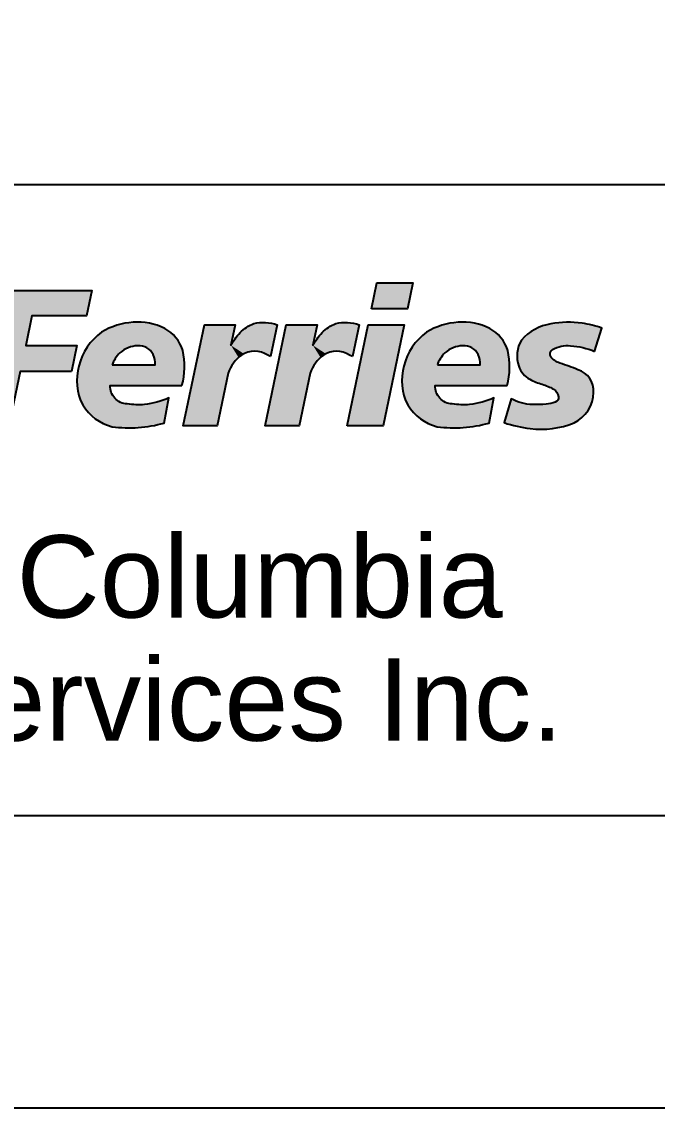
# Model space of a CAD drawing. Extents: x 0 to 841, y 0 to 594.
# Drawn here: x 583.5 to 626.9, y 0 to 74.2 of the extents above; entities that cross this region are included whole.
import ezdxf
from ezdxf.enums import TextEntityAlignment as Align

# ---------------------------------------------------------------- set-up
doc = ezdxf.new("R2010")
doc.units = 0
doc.header["$LTSCALE"] = 250
doc.layers.add('BORDER', color=4, linetype='Continuous')
doc.layers.add('logo', color=7, linetype='Continuous')
doc.layers.add('Non-Plot', color=7, linetype='Continuous', plot=False)
doc.styles.add('bcfs', font='arial.ttf', dxfattribs={"height": 4.5})

# ---------------------------------------------------------------- blocks, each defined once
blk = doc.blocks.new('*U1')
at = {"layer": 'logo', "linetype": 'Continuous', "extrusion": (0, 0, -1)}
for points in [[(-67.482, 8.869), (-69.812, 7.063), (-65.634, 0.002)], [(-69.812, 7.063), (-67.482, 8.869), (-70.188, 8.869)], [(-71.294, 8.713), (-73.283, 6.082), (-71.051, 8.553)], [(-71.55, 8.853), (-73.283, 6.082), (-71.294, 8.713)], [(-71.817, 8.971), (-73.531, 8.967), (-71.55, 8.853)], [(-73.531, 8.967), (-73.863, 8.869), (-71.55, 8.853)], [(-73.863, 8.869), (-73.283, 6.082), (-71.55, 8.853)], [(-72.157, 9.035), (-73.192, 9.032), (-71.817, 8.971)], [(-73.192, 9.032), (-73.531, 8.967), (-71.817, 8.971)], [(-72.501, 9.067), (-72.847, 9.066), (-72.157, 9.035)], [(-72.847, 9.066), (-73.192, 9.032), (-72.157, 9.035)], [(-70.316, 7.823), (-72.594, 6.419), (-70.05, 7.452)], [(-70.608, 8.174), (-73.283, 6.082), (-70.316, 7.823)], [(-70.316, 7.823), (-72.817, 6.326), (-72.594, 6.419)], [(-70.316, 7.823), (-73.283, 6.082), (-72.817, 6.326)], [(-70.822, 8.373), (-73.283, 6.082), (-70.608, 8.174)], [(-71.051, 8.553), (-73.283, 6.082), (-70.822, 8.373)], [(-69.812, 7.063), (-70.033, 5.498), (-65.634, 0.002)], [(-70.05, 7.452), (-72.361, 6.486), (-69.812, 7.063)], [(-69.812, 7.063), (-72.122, 6.526), (-71.881, 6.538)], [(-69.812, 7.063), (-72.361, 6.486), (-72.122, 6.526)], [(-69.812, 7.063), (-71.881, 6.538), (-71.639, 6.523)], [(-69.812, 7.063), (-71.639, 6.523), (-71.401, 6.481)], [(-69.812, 7.063), (-71.401, 6.481), (-71.169, 6.412)], [(-69.812, 7.063), (-71.169, 6.412), (-70.946, 6.316)], [(-69.812, 7.063), (-70.946, 6.316), (-70.736, 6.196)], [(-69.812, 7.063), (-70.736, 6.196), (-70.48, 5.987)], [(-69.812, 7.063), (-70.48, 5.987), (-70.245, 5.753)], [(-69.812, 7.063), (-70.245, 5.753), (-70.033, 5.498)], [(-70.05, 7.452), (-72.594, 6.419), (-72.361, 6.486)], [(-72.817, 6.326), (-73.283, 6.082), (-73.029, 6.208)], [(-70.033, 5.498), (-69.848, 5.224), (-65.634, 0.002)], [(-69.848, 5.224), (-69.689, 4.934), (-65.634, 0.002)], [(-69.689, 4.934), (-69.559, 4.629), (-65.634, 0.002)], [(-69.559, 4.629), (-68.595, 0.002), (-65.634, 0.002)]]:
    blk.add_solid(points, dxfattribs=at)
blk = doc.blocks.new('*U2')
at = {"layer": 'logo', "linetype": 'Continuous', "extrusion": (0, 0, -1)}
for points in [[(-42.449, 11.87), (-45.202, 9.646), (-39.977, 0.006)], [(-49.994, 9.646), (-42.449, 11.87), (-50.458, 11.87)], [(-42.449, 11.87), (-49.994, 9.646), (-45.202, 9.646)], [(-45.202, 9.646), (-44.658, 7.038), (-39.977, 0.006)], [(-44.658, 7.038), (-44.183, 4.757), (-39.977, 0.006)], [(-49.144, 7.038), (-48.669, 4.757), (-44.183, 4.757)], [(-44.183, 4.757), (-44.658, 7.038), (-49.144, 7.038)], [(-44.183, 4.757), (-43.193, 0.006), (-39.977, 0.006)]]:
    blk.add_solid(points, dxfattribs=at)
blk = doc.blocks.new('*U4')
at = {"layer": 'logo', "linetype": 'Continuous'}
for points in [[(52.044, 8.593), (51.668, 8.411), (56.841, 8.542)], [(52.432, 8.747), (52.044, 8.593), (56.467, 8.707)], [(56.467, 8.707), (52.044, 8.593), (56.841, 8.542)], [(52.83, 8.873), (52.432, 8.747), (56.082, 8.843)], [(56.082, 8.843), (52.432, 8.747), (56.467, 8.707)], [(53.236, 8.97), (52.83, 8.873), (55.688, 8.951)], [(55.688, 8.951), (52.83, 8.873), (56.082, 8.843)], [(53.647, 9.038), (53.236, 8.97), (55.286, 9.028)], [(55.286, 9.028), (53.236, 8.97), (55.688, 8.951)], [(54.063, 9.077), (53.647, 9.038), (54.88, 9.075)], [(54.88, 9.075), (53.647, 9.038), (55.286, 9.028)], [(54.472, 9.091), (54.063, 9.077), (54.88, 9.075)], [(50.748, 7.738), (50.496, 7.477), (57.813, 7.731)], [(57.813, 7.731), (50.496, 7.477), (58.002, 7.474)], [(51.019, 7.981), (50.748, 7.738), (57.601, 7.968)], [(57.601, 7.968), (50.748, 7.738), (57.813, 7.731)], [(51.306, 8.203), (51.019, 7.981), (57.367, 8.183)], [(57.367, 8.183), (51.019, 7.981), (57.601, 7.968)], [(51.668, 8.411), (51.306, 8.203), (57.113, 8.375)], [(57.113, 8.375), (51.306, 8.203), (57.367, 8.183)], [(56.841, 8.542), (51.668, 8.411), (57.113, 8.375)], [(50.049, 6.904), (49.857, 6.595), (53.744, 6.892)], [(53.744, 6.892), (49.857, 6.595), (53.515, 6.802)], [(53.515, 6.802), (49.857, 6.595), (53.297, 6.687)], [(53.297, 6.687), (49.857, 6.595), (53.092, 6.551)], [(50.262, 7.198), (50.049, 6.904), (54.47, 7.013)], [(54.47, 7.013), (50.049, 6.904), (54.224, 6.999)], [(54.224, 6.999), (50.049, 6.904), (53.981, 6.958)], [(53.981, 6.958), (50.049, 6.904), (53.744, 6.892)], [(50.496, 7.477), (50.262, 7.198), (58.002, 7.474)], [(58.002, 7.474), (50.262, 7.198), (58.165, 7.201)], [(58.165, 7.201), (50.262, 7.198), (54.676, 7.018)], [(50.262, 7.198), (54.47, 7.013), (54.676, 7.018)], [(58.165, 7.201), (54.676, 7.018), (58.3, 6.913)], [(54.676, 7.018), (54.88, 6.991), (58.3, 6.913)], [(54.88, 6.991), (55.078, 6.933), (58.3, 6.913)], [(55.078, 6.933), (55.265, 6.847), (58.3, 6.913)], [(58.3, 6.913), (55.265, 6.847), (58.408, 6.613)], [(55.265, 6.847), (55.436, 6.733), (58.408, 6.613)], [(55.436, 6.733), (55.589, 6.595), (58.408, 6.613)], [(49.542, 5.941), (49.42, 5.598), (52.446, 5.799)], [(52.446, 5.799), (49.42, 5.598), (52.335, 5.574)], [(49.688, 6.274), (49.542, 5.941), (52.732, 6.21)], [(52.732, 6.21), (49.542, 5.941), (52.579, 6.012)], [(52.579, 6.012), (49.542, 5.941), (52.446, 5.799)], [(49.857, 6.595), (49.688, 6.274), (53.092, 6.551)], [(53.092, 6.551), (49.688, 6.274), (52.903, 6.393)], [(52.903, 6.393), (49.688, 6.274), (52.732, 6.21)], [(58.408, 6.613), (55.589, 6.595), (58.493, 6.177)], [(55.589, 6.595), (55.719, 6.435), (58.493, 6.177)], [(55.719, 6.435), (55.823, 6.257), (58.493, 6.177)], [(55.823, 6.257), (55.903, 6.036), (58.493, 6.177)], [(58.493, 6.177), (55.903, 6.036), (58.547, 5.736)], [(55.903, 6.036), (55.959, 5.808), (58.547, 5.736)], [(55.959, 5.808), (55.99, 5.575), (58.547, 5.736)], [(58.547, 5.736), (55.99, 5.575), (58.57, 5.293)], [(49.236, 4.907), (49.176, 4.561), (58.561, 4.849)], [(58.561, 4.849), (49.176, 4.561), (58.521, 4.406)], [(49.322, 5.248), (49.236, 4.907), (58.561, 4.849)], [(49.42, 5.598), (49.322, 5.248), (52.335, 5.574)], [(52.335, 5.574), (49.322, 5.248), (52.247, 5.34)], [(55.995, 5.34), (49.322, 5.248), (58.57, 5.293)], [(49.322, 5.248), (55.995, 5.34), (52.247, 5.34)], [(58.57, 5.293), (49.322, 5.248), (58.561, 4.849)], [(55.99, 5.575), (55.995, 5.34), (58.57, 5.293)], [(49.143, 4.211), (49.137, 3.859), (58.45, 3.968)], [(58.45, 3.968), (49.137, 3.859), (52.055, 3.536)], [(49.137, 3.859), (49.157, 3.508), (52.055, 3.536)], [(49.176, 4.561), (49.143, 4.211), (58.521, 4.406)], [(58.521, 4.406), (49.143, 4.211), (58.45, 3.968)], [(58.45, 3.968), (52.055, 3.536), (58.347, 3.536)], [(52.055, 3.536), (49.157, 3.508), (52.061, 3.332)], [(49.157, 3.508), (49.204, 3.16), (52.061, 3.332)], [(52.061, 3.332), (49.204, 3.16), (52.093, 3.131)], [(49.204, 3.16), (49.278, 2.816), (52.093, 3.131)], [(52.093, 3.131), (49.278, 2.816), (52.151, 2.935)], [(52.151, 2.935), (49.278, 2.816), (52.234, 2.749)], [(49.278, 2.816), (49.378, 2.479), (52.234, 2.749)], [(52.234, 2.749), (49.378, 2.479), (52.34, 2.575)], [(52.34, 2.575), (49.378, 2.479), (52.469, 2.417)], [(49.378, 2.479), (49.503, 2.15), (52.469, 2.417)], [(52.469, 2.417), (49.503, 2.15), (52.617, 2.277)], [(52.617, 2.277), (49.503, 2.15), (52.782, 2.158)], [(52.782, 2.158), (49.503, 2.15), (52.962, 2.061)], [(49.503, 2.15), (49.653, 1.832), (52.962, 2.061)], [(52.962, 2.061), (49.653, 1.832), (53.152, 1.989)], [(53.152, 1.989), (49.653, 1.832), (53.351, 1.942)], [(53.351, 1.942), (49.653, 1.832), (53.553, 1.921)], [(53.553, 1.921), (49.653, 1.832), (54.055, 1.867)], [(55.505, 1.933), (55.064, 1.868), (56.776, 0.251)], [(55.941, 2.025), (55.505, 1.933), (56.776, 0.251)], [(56.37, 2.143), (55.941, 2.025), (56.776, 0.251)], [(56.792, 2.286), (56.37, 2.143), (56.776, 0.251)], [(57.204, 2.456), (56.792, 2.286), (56.776, 0.251)], [(54.055, 1.867), (49.653, 1.832), (54.56, 1.849)], [(54.56, 1.849), (49.653, 1.832), (56.776, 0.251)], [(49.653, 1.832), (49.836, 1.56), (56.776, 0.251)], [(49.836, 1.56), (50.039, 1.302), (56.776, 0.251)], [(50.039, 1.302), (50.261, 1.061), (56.776, 0.251)], [(50.261, 1.061), (50.501, 0.837), (56.776, 0.251)], [(55.064, 1.868), (54.56, 1.849), (56.776, 0.251)], [(50.501, 0.837), (50.758, 0.633), (56.776, 0.251)], [(50.758, 0.633), (51.029, 0.448), (56.776, 0.251)], [(51.029, 0.448), (51.313, 0.285), (56.776, 0.251)], [(51.313, 0.285), (51.609, 0.143), (56.776, 0.251)], [(56.776, 0.251), (51.609, 0.143), (56.22, 0.109)], [(51.609, 0.143), (51.915, 0.025), (56.22, 0.109)], [(56.22, 0.109), (51.915, 0.025), (55.658, -0.004)], [(51.915, 0.025), (52.23, -0.07), (55.658, -0.004)], [(55.658, -0.004), (52.23, -0.07), (55.09, -0.089)], [(52.23, -0.07), (52.8, -0.132), (55.09, -0.089)], [(55.09, -0.089), (52.8, -0.132), (54.519, -0.144)], [(52.8, -0.132), (53.373, -0.166), (54.519, -0.144)], [(54.519, -0.144), (53.373, -0.166), (53.946, -0.169)]]:
    blk.add_solid(points, dxfattribs=at)
blk = doc.blocks.new('*U5')
at = {"layer": 'logo', "linetype": 'Continuous', "extrusion": (0, 0, -1)}
for points in [[(-60.306, 8.869), (-62.635, 7.063), (-58.458, 0.002)], [(-62.635, 7.063), (-60.306, 8.869), (-63.012, 8.869)], [(-64.118, 8.713), (-66.106, 6.082), (-63.875, 8.553)], [(-64.374, 8.853), (-66.106, 6.082), (-64.118, 8.713)], [(-64.64, 8.971), (-66.355, 8.967), (-64.374, 8.853)], [(-66.355, 8.967), (-66.687, 8.869), (-64.374, 8.853)], [(-66.687, 8.869), (-66.106, 6.082), (-64.374, 8.853)], [(-64.98, 9.035), (-66.015, 9.032), (-64.64, 8.971)], [(-66.015, 9.032), (-66.355, 8.967), (-64.64, 8.971)], [(-65.325, 9.067), (-65.671, 9.066), (-64.98, 9.035)], [(-65.671, 9.066), (-66.015, 9.032), (-64.98, 9.035)], [(-63.14, 7.823), (-65.418, 6.419), (-62.874, 7.452)], [(-63.432, 8.174), (-66.106, 6.082), (-63.14, 7.823)], [(-63.14, 7.823), (-65.641, 6.326), (-65.418, 6.419)], [(-63.14, 7.823), (-66.106, 6.082), (-65.641, 6.326)], [(-63.645, 8.373), (-66.106, 6.082), (-63.432, 8.174)], [(-63.875, 8.553), (-66.106, 6.082), (-63.645, 8.373)], [(-62.635, 7.063), (-62.857, 5.498), (-58.458, 0.002)], [(-62.874, 7.452), (-65.185, 6.486), (-62.635, 7.063)], [(-62.635, 7.063), (-64.946, 6.526), (-64.704, 6.538)], [(-62.635, 7.063), (-65.185, 6.486), (-64.946, 6.526)], [(-62.635, 7.063), (-64.704, 6.538), (-64.463, 6.523)], [(-62.635, 7.063), (-64.463, 6.523), (-64.224, 6.481)], [(-62.635, 7.063), (-64.224, 6.481), (-63.992, 6.412)], [(-62.635, 7.063), (-63.992, 6.412), (-63.77, 6.316)], [(-62.635, 7.063), (-63.77, 6.316), (-63.559, 6.196)], [(-62.635, 7.063), (-63.559, 6.196), (-63.303, 5.987)], [(-62.635, 7.063), (-63.303, 5.987), (-63.068, 5.753)], [(-62.635, 7.063), (-63.068, 5.753), (-62.857, 5.498)], [(-62.874, 7.452), (-65.418, 6.419), (-65.185, 6.486)], [(-65.641, 6.326), (-66.106, 6.082), (-65.853, 6.208)], [(-62.857, 5.498), (-62.671, 5.224), (-58.458, 0.002)], [(-62.671, 5.224), (-62.513, 4.934), (-58.458, 0.002)], [(-62.513, 4.934), (-62.383, 4.629), (-58.458, 0.002)], [(-62.383, 4.629), (-61.419, 0.002), (-58.458, 0.002)]]:
    blk.add_solid(points, dxfattribs=at)
blk = doc.blocks.new('*U6')
at = {"layer": 'logo', "linetype": 'Continuous'}
for points in [[(80.505, 8.593), (80.129, 8.411), (85.302, 8.542)], [(80.893, 8.747), (80.505, 8.593), (84.928, 8.707)], [(84.928, 8.707), (80.505, 8.593), (85.302, 8.542)], [(81.291, 8.873), (80.893, 8.747), (84.543, 8.843)], [(84.543, 8.843), (80.893, 8.747), (84.928, 8.707)], [(81.697, 8.97), (81.291, 8.873), (84.149, 8.951)], [(84.149, 8.951), (81.291, 8.873), (84.543, 8.843)], [(82.109, 9.038), (81.697, 8.97), (83.747, 9.028)], [(83.747, 9.028), (81.697, 8.97), (84.149, 8.951)], [(82.524, 9.077), (82.109, 9.038), (83.341, 9.075)], [(83.341, 9.075), (82.109, 9.038), (83.747, 9.028)], [(82.933, 9.091), (82.524, 9.077), (83.341, 9.075)], [(79.209, 7.738), (78.957, 7.477), (86.274, 7.731)], [(86.274, 7.731), (78.957, 7.477), (86.463, 7.474)], [(79.48, 7.981), (79.209, 7.738), (86.062, 7.968)], [(86.062, 7.968), (79.209, 7.738), (86.274, 7.731)], [(79.767, 8.203), (79.48, 7.981), (85.828, 8.183)], [(85.828, 8.183), (79.48, 7.981), (86.062, 7.968)], [(80.129, 8.411), (79.767, 8.203), (85.574, 8.375)], [(85.574, 8.375), (79.767, 8.203), (85.828, 8.183)], [(85.302, 8.542), (80.129, 8.411), (85.574, 8.375)], [(78.51, 6.904), (78.318, 6.595), (82.205, 6.892)], [(82.205, 6.892), (78.318, 6.595), (81.976, 6.802)], [(81.976, 6.802), (78.318, 6.595), (81.758, 6.687)], [(81.758, 6.687), (78.318, 6.595), (81.553, 6.551)], [(78.723, 7.198), (78.51, 6.904), (82.931, 7.013)], [(82.931, 7.013), (78.51, 6.904), (82.685, 6.999)], [(82.685, 6.999), (78.51, 6.904), (82.443, 6.958)], [(82.443, 6.958), (78.51, 6.904), (82.205, 6.892)], [(78.957, 7.477), (78.723, 7.198), (86.463, 7.474)], [(86.463, 7.474), (78.723, 7.198), (86.626, 7.201)], [(86.626, 7.201), (78.723, 7.198), (83.137, 7.018)], [(78.723, 7.198), (82.931, 7.013), (83.137, 7.018)], [(86.626, 7.201), (83.137, 7.018), (86.761, 6.913)], [(83.137, 7.018), (83.341, 6.991), (86.761, 6.913)], [(83.341, 6.991), (83.539, 6.933), (86.761, 6.913)], [(83.539, 6.933), (83.726, 6.847), (86.761, 6.913)], [(86.761, 6.913), (83.726, 6.847), (86.869, 6.613)], [(83.726, 6.847), (83.897, 6.733), (86.869, 6.613)], [(83.897, 6.733), (84.05, 6.595), (86.869, 6.613)], [(78.003, 5.941), (77.881, 5.598), (80.907, 5.799)], [(80.907, 5.799), (77.881, 5.598), (80.796, 5.574)], [(78.149, 6.274), (78.003, 5.941), (81.193, 6.21)], [(81.193, 6.21), (78.003, 5.941), (81.04, 6.012)], [(81.04, 6.012), (78.003, 5.941), (80.907, 5.799)], [(78.318, 6.595), (78.149, 6.274), (81.553, 6.551)], [(81.553, 6.551), (78.149, 6.274), (81.364, 6.393)], [(81.364, 6.393), (78.149, 6.274), (81.193, 6.21)], [(86.869, 6.613), (84.05, 6.595), (86.954, 6.177)], [(84.05, 6.595), (84.18, 6.435), (86.954, 6.177)], [(84.18, 6.435), (84.284, 6.257), (86.954, 6.177)], [(84.284, 6.257), (84.364, 6.036), (86.954, 6.177)], [(86.954, 6.177), (84.364, 6.036), (87.008, 5.736)], [(84.364, 6.036), (84.42, 5.808), (87.008, 5.736)], [(84.42, 5.808), (84.451, 5.575), (87.008, 5.736)], [(87.008, 5.736), (84.451, 5.575), (87.031, 5.293)], [(77.697, 4.907), (77.637, 4.561), (87.022, 4.849)], [(87.022, 4.849), (77.637, 4.561), (86.982, 4.406)], [(77.784, 5.248), (77.697, 4.907), (87.022, 4.849)], [(77.881, 5.598), (77.784, 5.248), (80.796, 5.574)], [(80.796, 5.574), (77.784, 5.248), (80.708, 5.34)], [(84.456, 5.34), (77.784, 5.248), (87.031, 5.293)], [(77.784, 5.248), (84.456, 5.34), (80.708, 5.34)], [(87.031, 5.293), (77.784, 5.248), (87.022, 4.849)], [(84.451, 5.575), (84.456, 5.34), (87.031, 5.293)], [(77.604, 4.211), (77.598, 3.859), (86.911, 3.968)], [(86.911, 3.968), (77.598, 3.859), (80.517, 3.536)], [(77.598, 3.859), (77.618, 3.508), (80.517, 3.536)], [(77.637, 4.561), (77.604, 4.211), (86.982, 4.406)], [(86.982, 4.406), (77.604, 4.211), (86.911, 3.968)], [(86.911, 3.968), (80.517, 3.536), (86.809, 3.536)], [(80.517, 3.536), (77.618, 3.508), (80.522, 3.332)], [(77.618, 3.508), (77.665, 3.16), (80.522, 3.332)], [(80.522, 3.332), (77.665, 3.16), (80.554, 3.131)], [(77.665, 3.16), (77.739, 2.816), (80.554, 3.131)], [(80.554, 3.131), (77.739, 2.816), (80.612, 2.935)], [(80.612, 2.935), (77.739, 2.816), (80.695, 2.749)], [(77.739, 2.816), (77.839, 2.479), (80.695, 2.749)], [(80.695, 2.749), (77.839, 2.479), (80.801, 2.575)], [(80.801, 2.575), (77.839, 2.479), (80.93, 2.417)], [(77.839, 2.479), (77.964, 2.15), (80.93, 2.417)], [(80.93, 2.417), (77.964, 2.15), (81.078, 2.277)], [(81.078, 2.277), (77.964, 2.15), (81.243, 2.158)], [(81.243, 2.158), (77.964, 2.15), (81.423, 2.061)], [(77.964, 2.15), (78.114, 1.832), (81.423, 2.061)], [(81.423, 2.061), (78.114, 1.832), (81.613, 1.989)], [(81.613, 1.989), (78.114, 1.832), (81.812, 1.942)], [(81.812, 1.942), (78.114, 1.832), (82.014, 1.921)], [(82.014, 1.921), (78.114, 1.832), (82.516, 1.867)], [(83.966, 1.933), (83.525, 1.868), (85.237, 0.251)], [(84.402, 2.025), (83.966, 1.933), (85.237, 0.251)], [(84.831, 2.143), (84.402, 2.025), (85.237, 0.251)], [(85.253, 2.286), (84.831, 2.143), (85.237, 0.251)], [(85.665, 2.456), (85.253, 2.286), (85.237, 0.251)], [(82.516, 1.867), (78.114, 1.832), (83.021, 1.849)], [(83.021, 1.849), (78.114, 1.832), (85.237, 0.251)], [(78.114, 1.832), (78.297, 1.56), (85.237, 0.251)], [(78.297, 1.56), (78.5, 1.302), (85.237, 0.251)], [(78.5, 1.302), (78.722, 1.061), (85.237, 0.251)], [(78.722, 1.061), (78.962, 0.837), (85.237, 0.251)], [(83.525, 1.868), (83.021, 1.849), (85.237, 0.251)], [(78.962, 0.837), (79.219, 0.633), (85.237, 0.251)], [(79.219, 0.633), (79.49, 0.448), (85.237, 0.251)], [(79.49, 0.448), (79.774, 0.285), (85.237, 0.251)], [(79.774, 0.285), (80.07, 0.143), (85.237, 0.251)], [(85.237, 0.251), (80.07, 0.143), (84.681, 0.109)], [(80.07, 0.143), (80.376, 0.025), (84.681, 0.109)], [(84.681, 0.109), (80.376, 0.025), (84.119, -0.004)], [(80.376, 0.025), (80.691, -0.07), (84.119, -0.004)], [(84.119, -0.004), (80.691, -0.07), (83.551, -0.089)], [(80.691, -0.07), (81.261, -0.132), (83.551, -0.089)], [(83.551, -0.089), (81.261, -0.132), (82.98, -0.144)], [(81.261, -0.132), (81.834, -0.166), (82.98, -0.144)], [(82.98, -0.144), (81.834, -0.166), (82.407, -0.169)]]:
    blk.add_solid(points, dxfattribs=at)
blk = doc.blocks.new('*U7')
at = {"layer": 'logo', "linetype": 'Continuous', "extrusion": (0, 0, -1)}
for points in [[(-75.305, 4.436), (-72.804, 0.002), (-74.651, 8.869)], [(-75.305, 4.436), (-74.651, 8.869), (-77.805, 8.869)], [(-75.305, 4.436), (-77.805, 8.869), (-75.958, 0.002)], [(-75.305, 4.436), (-75.958, 0.002), (-72.804, 0.002)]]:
    blk.add_solid(points, dxfattribs=at)
blk = doc.blocks.new('*U8')
at = {"layer": 'logo', "linetype": 'Continuous', "extrusion": (0, 0, -1)}
for points in [[(-76.758, 11.41), (-74.944, 10.272), (-75.418, 12.549)], [(-76.758, 11.41), (-75.418, 12.549), (-78.572, 12.549)], [(-76.758, 11.41), (-78.572, 12.549), (-78.098, 10.272)], [(-76.758, 11.41), (-78.098, 10.272), (-74.944, 10.272)]]:
    blk.add_solid(points, dxfattribs=at)
blk = doc.blocks.new('*U9')
at = {"layer": 'logo', "linetype": 'Continuous'}
for points in [[(89.689, 8.671), (89.384, 8.534), (95.117, 8.57)], [(95.117, 8.57), (89.384, 8.534), (94.481, 6.526)], [(90.003, 8.783), (89.689, 8.671), (94.693, 8.709)], [(94.693, 8.709), (89.689, 8.671), (95.117, 8.57)], [(90.325, 8.87), (90.003, 8.783), (94.261, 8.826)], [(94.261, 8.826), (90.003, 8.783), (94.693, 8.709)], [(90.652, 8.932), (90.325, 8.87), (93.825, 8.921)], [(93.825, 8.921), (90.325, 8.87), (94.261, 8.826)], [(91.104, 9.006), (90.652, 8.932), (93.384, 8.994)], [(93.384, 8.994), (90.652, 8.932), (93.825, 8.921)], [(91.559, 9.056), (91.104, 9.006), (92.929, 9.048)], [(92.929, 9.048), (91.104, 9.006), (93.384, 8.994)], [(92.015, 9.079), (91.559, 9.056), (92.473, 9.077)], [(92.473, 9.077), (91.559, 9.056), (92.929, 9.048)], [(88.3, 7.765), (88.071, 7.523), (92.812, 6.98)], [(88.548, 7.989), (88.3, 7.765), (92.812, 6.98)], [(88.812, 8.192), (88.548, 7.989), (93.239, 6.905)], [(88.548, 7.989), (92.812, 6.98), (93.239, 6.905)], [(89.091, 8.375), (88.812, 8.192), (93.661, 6.804)], [(88.812, 8.192), (93.239, 6.905), (93.661, 6.804)], [(89.384, 8.534), (89.091, 8.375), (94.075, 6.678)], [(89.091, 8.375), (93.661, 6.804), (94.075, 6.678)], [(89.384, 8.534), (94.075, 6.678), (94.481, 6.526)], [(87.771, 6.792), (87.719, 6.534), (90.79, 6.696)], [(90.79, 6.696), (87.719, 6.534), (90.706, 6.616)], [(87.848, 7.045), (87.771, 6.792), (91.832, 7.03)], [(91.832, 7.03), (87.771, 6.792), (91.56, 6.988)], [(91.56, 6.988), (87.771, 6.792), (91.293, 6.918)], [(91.293, 6.918), (87.771, 6.792), (91.036, 6.82)], [(91.036, 6.82), (87.771, 6.792), (90.79, 6.696)], [(87.948, 7.29), (87.848, 7.045), (92.107, 7.044)], [(87.848, 7.045), (91.832, 7.03), (92.107, 7.044)], [(88.071, 7.523), (87.948, 7.29), (92.382, 7.029)], [(87.948, 7.29), (92.107, 7.044), (92.382, 7.029)], [(88.071, 7.523), (92.382, 7.029), (92.812, 6.98)], [(87.692, 6.271), (87.69, 6.007), (90.579, 6.182)], [(90.579, 6.182), (87.69, 6.007), (90.608, 6.069)], [(90.608, 6.069), (87.69, 6.007), (90.746, 5.918)], [(87.69, 6.007), (87.713, 5.744), (90.746, 5.918)], [(87.719, 6.534), (87.692, 6.271), (90.64, 6.52)], [(90.64, 6.52), (87.692, 6.271), (90.596, 6.413)], [(90.596, 6.413), (87.692, 6.271), (90.575, 6.298)], [(90.575, 6.298), (87.692, 6.271), (90.579, 6.182)], [(90.746, 5.918), (87.713, 5.744), (90.901, 5.783)], [(90.901, 5.783), (87.713, 5.744), (91.07, 5.668)], [(87.713, 5.744), (87.761, 5.484), (91.07, 5.668)], [(90.706, 6.616), (87.719, 6.534), (90.64, 6.52)], [(91.07, 5.668), (87.761, 5.484), (91.251, 5.572)], [(91.251, 5.572), (87.761, 5.484), (91.442, 5.498)], [(91.442, 5.498), (87.761, 5.484), (92.234, 5.222)], [(87.761, 5.484), (87.834, 5.23), (92.234, 5.222)], [(87.834, 5.23), (87.931, 4.993), (92.234, 5.222)], [(92.234, 5.222), (87.931, 4.993), (93.016, 4.921)], [(87.931, 4.993), (88.058, 4.769), (93.016, 4.921)], [(93.016, 4.921), (88.058, 4.769), (93.238, 4.837)], [(93.238, 4.837), (88.058, 4.769), (93.449, 4.727)], [(88.058, 4.769), (88.212, 4.564), (93.449, 4.727)], [(93.449, 4.727), (88.212, 4.564), (93.644, 4.593)], [(93.644, 4.593), (88.212, 4.564), (93.822, 4.436)], [(88.212, 4.564), (88.391, 4.38), (93.822, 4.436)], [(93.822, 4.436), (88.391, 4.38), (93.979, 4.258)], [(88.391, 4.38), (88.592, 4.22), (93.979, 4.258)], [(93.979, 4.258), (88.592, 4.22), (94.114, 4.063)], [(88.592, 4.22), (88.812, 4.086), (94.114, 4.063)], [(88.812, 4.086), (89.164, 3.916), (94.114, 4.063)], [(94.114, 4.063), (89.164, 3.916), (94.224, 3.853)], [(89.164, 3.916), (89.527, 3.768), (94.224, 3.853)], [(94.224, 3.853), (89.527, 3.768), (94.308, 3.631)], [(89.527, 3.768), (89.898, 3.643), (94.308, 3.631)], [(89.898, 3.643), (90.234, 3.528), (94.308, 3.631)], [(94.308, 3.631), (90.234, 3.528), (94.365, 3.401)], [(90.234, 3.528), (90.56, 3.389), (94.365, 3.401)], [(94.365, 3.401), (90.56, 3.389), (94.393, 3.165)], [(90.56, 3.389), (90.876, 3.227), (94.393, 3.165)], [(90.876, 3.227), (90.992, 3.148), (94.393, 3.165)], [(94.393, 3.165), (90.992, 3.148), (94.393, 2.928)], [(90.992, 3.148), (91.095, 3.052), (94.393, 2.928)], [(91.095, 3.052), (91.18, 2.94), (94.393, 2.928)], [(91.18, 2.94), (91.246, 2.816), (94.393, 2.928)], [(94.393, 2.928), (91.246, 2.816), (94.371, 2.626)], [(87.171, 2.384), (86.556, 0.285), (87.463, 2.236)], [(87.463, 2.236), (86.556, 0.285), (87.766, 2.112)], [(87.766, 2.112), (86.556, 0.285), (88.078, 2.013)], [(88.078, 2.013), (86.556, 0.285), (88.397, 1.94)], [(88.397, 1.94), (86.556, 0.285), (88.72, 1.892)], [(90.505, 1.932), (90.233, 1.898), (94.126, 1.757)], [(90.772, 1.994), (90.505, 1.932), (94.126, 1.757)], [(91.031, 2.083), (90.772, 1.994), (94.236, 2.038)], [(94.236, 2.038), (90.772, 1.994), (94.126, 1.757)], [(91.116, 2.128), (91.031, 2.083), (94.236, 2.038)], [(91.19, 2.19), (91.116, 2.128), (94.236, 2.038)], [(91.249, 2.266), (91.19, 2.19), (94.236, 2.038)], [(91.246, 2.816), (91.292, 2.682), (94.371, 2.626)], [(91.291, 2.353), (91.249, 2.266), (94.318, 2.329)], [(94.318, 2.329), (91.249, 2.266), (94.236, 2.038)], [(91.313, 2.447), (91.291, 2.353), (94.318, 2.329)], [(91.292, 2.682), (91.315, 2.544), (94.371, 2.626)], [(91.315, 2.544), (91.313, 2.447), (94.318, 2.329)], [(94.371, 2.626), (91.315, 2.544), (94.318, 2.329)], [(88.72, 1.892), (86.556, 0.285), (89.047, 1.87)], [(89.047, 1.87), (86.556, 0.285), (89.64, 1.869)], [(89.64, 1.869), (86.556, 0.285), (94.126, 1.757)], [(94.126, 1.757), (86.556, 0.285), (93.988, 1.488)], [(93.988, 1.488), (86.556, 0.285), (93.824, 1.234)], [(93.824, 1.234), (86.556, 0.285), (93.635, 0.998)], [(93.635, 0.998), (86.556, 0.285), (93.424, 0.782)], [(90.233, 1.898), (89.64, 1.869), (94.126, 1.757)], [(93.424, 0.782), (86.556, 0.285), (93.192, 0.588)], [(93.192, 0.588), (86.556, 0.285), (92.942, 0.418)], [(92.942, 0.418), (86.556, 0.285), (92.676, 0.274)], [(86.556, 0.285), (87.114, 0.109), (92.676, 0.274)], [(92.676, 0.274), (87.114, 0.109), (92.27, 0.119)], [(92.27, 0.119), (87.114, 0.109), (91.855, -0.011)], [(87.114, 0.109), (87.682, -0.035), (91.855, -0.011)], [(91.855, -0.011), (87.682, -0.035), (91.433, -0.117)], [(87.682, -0.035), (88.257, -0.146), (91.433, -0.117)], [(91.433, -0.117), (88.257, -0.146), (91.005, -0.199)], [(88.257, -0.146), (88.838, -0.223), (91.005, -0.199)], [(91.005, -0.199), (88.838, -0.223), (90.574, -0.254)], [(88.838, -0.223), (89.27, -0.269), (90.574, -0.254)], [(90.574, -0.254), (89.27, -0.269), (90.14, -0.285)], [(89.27, -0.269), (89.705, -0.29), (90.14, -0.285)]]:
    blk.add_solid(points, dxfattribs=at)
blk = doc.blocks.new('wavelogo_A1')
at = {"layer": 'logo'}
for points in [[(58.438, 8.009), (58.808, 9.785), (61.267, 9.785), (60.897, 8.009)], [(37.95, 3.71), (34.452, 3.71), (33.68, 0.004), (31.173, 0.004), (33.1, 9.255), (39.345, 9.255), (38.983, 7.521), (35.247, 7.521), (34.823, 5.488), (38.321, 5.488)], [(56.769, 0.001), (58.21, 6.916), (60.669, 6.916), (59.229, 0.001)]]:
    blk.add_lwpolyline(points, close=True, dxfattribs=at)
for points in [[(45.497, 2.757, 0.12473), (45.544, 5.157, 0.195815), (44.323, 6.661, 0.132212), (42.156, 7.078, 0.12563), (40.007, 6.397, 0.179748), (38.46, 4.092, 0.193611), (38.717, 1.429, 0.193), (40.726, -0.054, 0.103084), (44.272, 0.196), (44.605, 1.915, -0.076071), (42.937, 1.456, -0.054652), (41.759, 1.498, -0.415693), (40.591, 2.757)], [(51.547, 4.743), (51.349, 4.84, 0.293383), (49.561, 4.832, 0.145821), (48.644, 3.61), (47.892, 0.001), (45.583, 0.001), (47.024, 6.916), (49.134, 6.916), (48.841, 5.507, -0.053831), (49.461, 6.374, -0.103798), (50.404, 6.995, -0.142174), (52, 6.916)], [(57.143, 4.743), (56.945, 4.84, 0.293383), (55.157, 4.832, 0.145821), (54.24, 3.61), (53.488, 0.001), (51.179, 0.001), (52.62, 6.916), (54.73, 6.916), (54.436, 5.507, -0.053831), (55.057, 6.374, -0.103798), (56, 6.995, -0.142174), (57.596, 6.916)], [(67.69, 2.757, 0.12473), (67.737, 5.157, 0.195815), (66.515, 6.661, 0.132212), (64.349, 7.078, 0.12563), (62.199, 6.397, 0.179748), (60.652, 4.092, 0.193611), (60.91, 1.429, 0.193), (62.919, -0.054, 0.103084), (66.464, 0.196), (66.798, 1.915, -0.076071), (65.13, 1.456, -0.054652), (63.952, 1.498, -0.415693), (62.784, 2.757)], [(40.74, 4.164), (43.662, 4.164, 0.109601), (43.529, 4.879, 0.312384), (42.474, 5.469, 0.187414), (41.252, 4.985, 0.123942)], [(62.933, 4.164), (65.855, 4.164, 0.109601), (65.721, 4.879, 0.312384), (64.666, 5.469, 0.187414), (63.445, 4.985, 0.123942)]]:
    blk.add_lwpolyline(points, format="xyb", close=True, dxfattribs=at)
blk.add_lwpolyline([(73.673, 5.089), (74.169, 6.683, 0.051073), (72.817, 7.013, 0.085217), (70.687, 6.964, 0.178068), (68.674, 5.866, 0.217934), (68.489, 4.078, 0.19288), (69.252, 3.186, 0.047558), (70.099, 2.841, -0.055066), (70.861, 2.516, -0.24831), (71.204, 1.983, -0.32987), (70.982, 1.624, -0.077054), (70.36, 1.48, -0.024984), (69.435, 1.458, -0.120923), (67.972, 1.859), (67.493, 0.223, 0.058131), (69.272, -0.174, 0.13303), (72.265, 0.214, 0.282168), (73.604, 2.283, 0.346244), (72.53, 3.837, 0.016232), (71.303, 4.287, -0.145349), (70.653, 4.732, -0.330159), (70.795, 5.221, -0.157999), (72.035, 5.481, -0.076442), (73.673, 5.089, -13.412131)], format="xyb", dxfattribs=at)
at = {"layer": 'logo', "linetype": 'Continuous', "xscale": 0.7797600000000102, "yscale": 0.7797600000000102, "zscale": 0.7797600000000102}
for name in ['*U8', '*U2', '*U4', '*U5', '*U1', '*U7', '*U6', '*U9']:
    blk.add_blockref(name, (0, 0), dxfattribs=at)

msp = doc.modelspace()

# ---------------------------------------------------------------- linework, layer by layer
at = {"layer": 'BORDER', "color": 4}
msp.add_line((50, 63.128), (821, 63.128), dxfattribs=at)
msp.add_lwpolyline([(50, 20), (821, 20), (821, 574), (50, 574)], close=True, dxfattribs=at)
at = {"layer": 'Non-Plot'}
msp.add_lwpolyline([(841, 0), (0, 0), (0, 594), (841, 594)], close=True, dxfattribs=at)

# ---------------------------------------------------------------- block references
at = {"layer": 'logo'}
msp.add_blockref('wavelogo_A1', (548.966, 46.631), dxfattribs=at)

# ---------------------------------------------------------------- texts
at = {"layer": 'BORDER', "color": 2, "style": 'bcfs'}
for s, p in [('British Columbia', (587.755, 33.532)), ('Ferry Services Inc.', (587.755, 25.119))]:
    msp.add_text(s, height=5.625, dxfattribs=at).set_placement(p, align=Align.CENTER)

doc.saveas('drawing.dxf')
